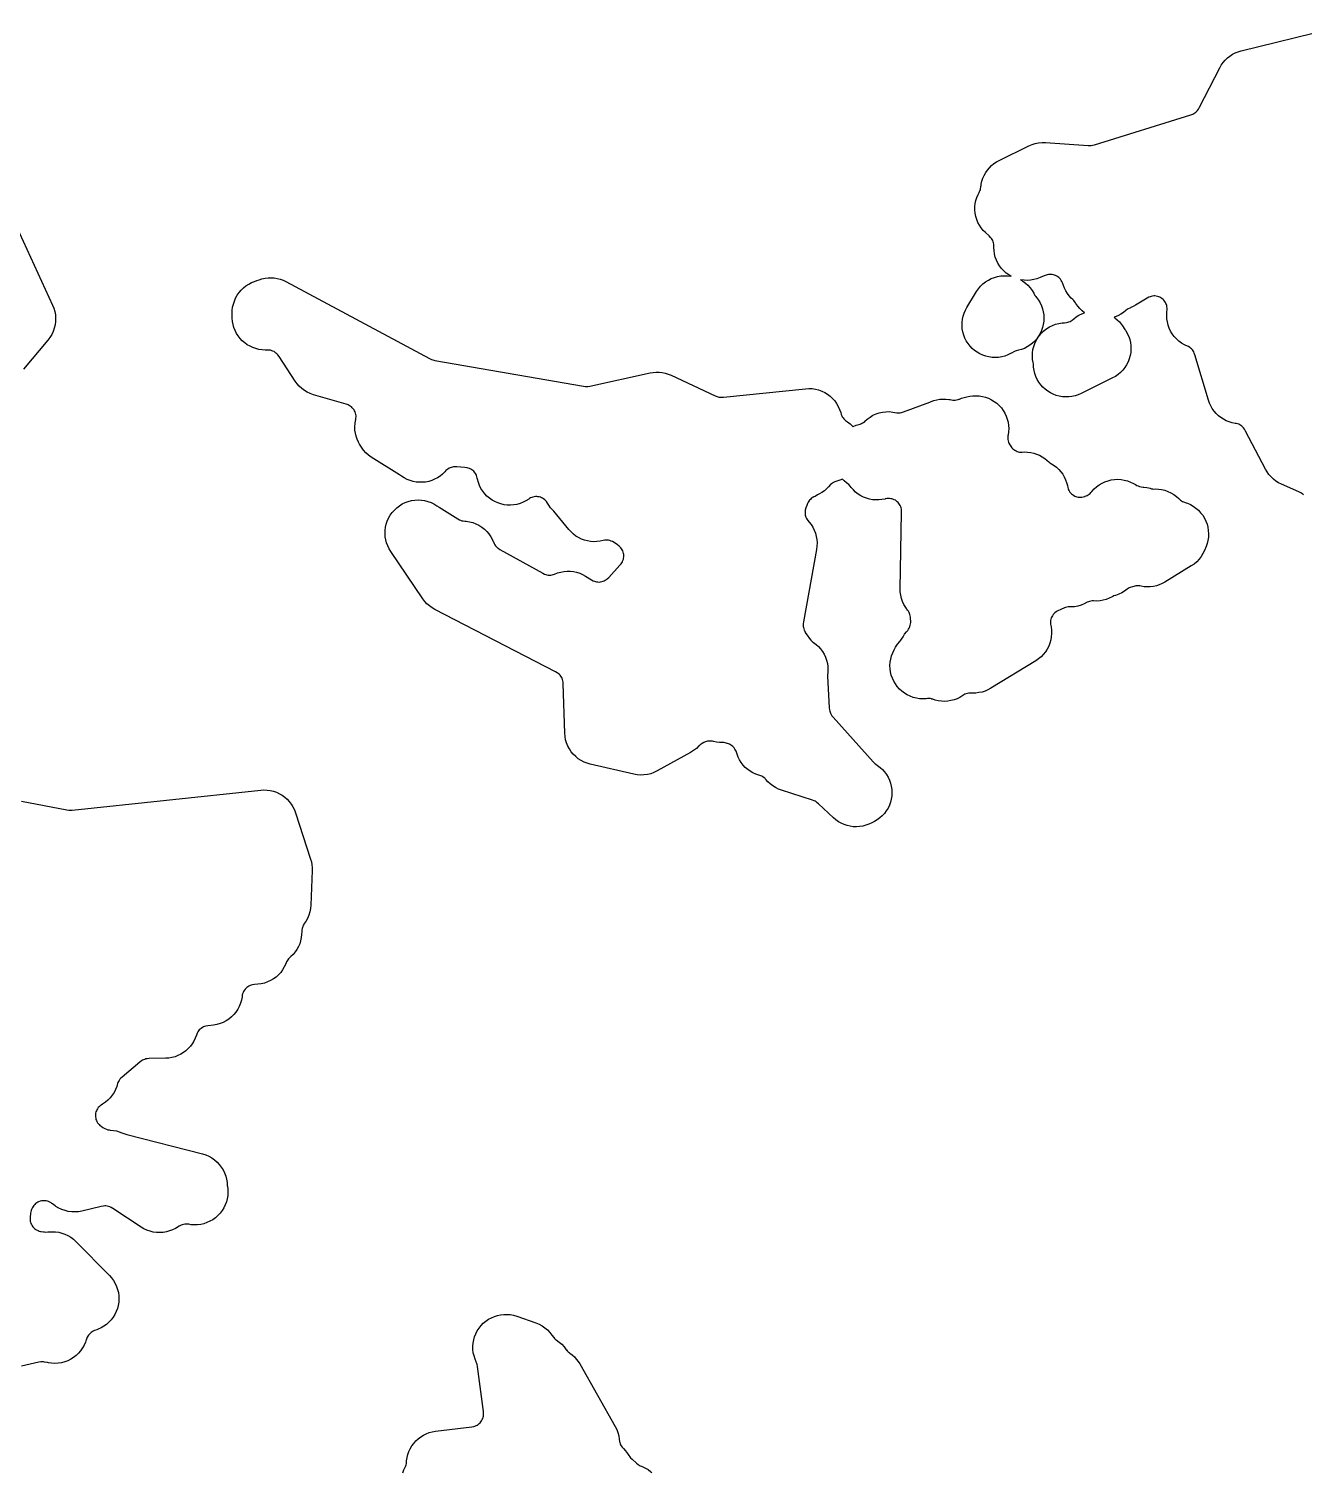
# Model space of a CAD drawing. Header units: metres. Extents: x 0 to 400, y 0 to 202.
# Drawn here: x 193.08 to 218.14, y 59.66 to 88.05 of the extents above; entities that cross this region are included whole.
import ezdxf

# ---------------------------------------------------------------- set-up
doc = ezdxf.new("R2010")
doc.units = ezdxf.units.M

msp = doc.modelspace()

# ---------------------------------------------------------------- linework, layer by layer
for points in [[(218.151, 78.8846), (218.135, 78.8996), (218.116, 78.9136), (218.094, 78.9276), (218.057, 78.9456), (217.716, 79.0946), (217.659, 79.1226), (217.606, 79.1556), (217.556, 79.1946), (217.51, 79.2376), (217.468, 79.2846), (217.432, 79.3356), (217.4, 79.3896), (217.01, 80.1406), (216.987, 80.1786), (216.971, 80.2016), (216.957, 80.2166), (216.937, 80.2346), (216.918, 80.2496), (216.897, 80.2626), (216.873, 80.2736), (216.85, 80.2816), (216.825, 80.2886), (216.803, 80.2916), (216.743, 80.3036), (216.684, 80.3206), (216.628, 80.3436), (216.573, 80.3716), (216.522, 80.4046), (216.474, 80.4426), (216.429, 80.4846), (216.389, 80.5316), (216.354, 80.5806), (216.323, 80.6336), (216.297, 80.6896), (216.277, 80.7476), (216.012, 81.6366), (215.999, 81.6736), (215.988, 81.6966), (215.975, 81.7176), (215.962, 81.7356), (215.943, 81.7576), (215.926, 81.7736), (215.91, 81.7856), (215.886, 81.8006), (215.864, 81.8116), (215.855, 81.8156), (215.835, 81.8256), (215.806, 81.8386), (215.75, 81.8716), (215.698, 81.9086), (215.65, 81.9516), (215.607, 81.9986), (215.568, 82.0506), (215.535, 82.1056), (215.507, 82.1636), (215.485, 82.2236), (215.47, 82.2866), (215.46, 82.3496), (215.457, 82.4136), (215.46, 82.4776), (215.465, 82.5296), (215.466, 82.5566), (215.463, 82.5826), (215.459, 82.6076), (215.452, 82.6296), (215.443, 82.6526), (215.433, 82.6726), (215.417, 82.6946), (215.403, 82.7136), (215.386, 82.7306), (215.364, 82.7486), (215.345, 82.7616), (215.325, 82.7726), (215.3, 82.7826), (215.278, 82.7896), (215.253, 82.7946), (215.227, 82.7976), (215.205, 82.7976), (215.18, 82.7956), (215.155, 82.7906), (215.132, 82.7836), (215.109, 82.7746), (215.072, 82.7546), (214.845, 82.6196), (214.844, 82.6196), (214.795, 82.5896), (214.751, 82.5686), (214.744, 82.5646), (214.733, 82.5606), (214.699, 82.5446), (214.678, 82.5316), (214.662, 82.5206), (214.655, 82.5146), (214.607, 82.4746), (214.554, 82.4396), (214.499, 82.4096), (214.441, 82.3856), (214.423, 82.3796), (214.437, 82.3706), (214.485, 82.3306), (214.529, 82.2866), (214.568, 82.2376), (214.585, 82.2116), (214.586, 82.2126), (214.635, 82.1406), (214.651, 82.1186), (214.683, 82.0626), (214.71, 82.0036), (214.73, 81.9436), (214.745, 81.8806), (214.753, 81.8166), (214.755, 81.7526), (214.75, 81.6886), (214.74, 81.6246), (214.722, 81.5626), (214.699, 81.5026), (214.67, 81.4456), (214.636, 81.3916), (214.596, 81.3406), (214.552, 81.2946), (214.503, 81.2526), (214.45, 81.2156), (214.394, 81.1846), (213.772, 80.8776), (213.714, 80.8526), (213.655, 80.8336), (213.594, 80.8196), (213.532, 80.8126), (213.469, 80.8106), (213.407, 80.8156), (213.345, 80.8256), (213.285, 80.8426), (213.226, 80.8646), (213.17, 80.8926), (213.117, 80.9256), (213.067, 80.9636), (213.021, 81.0056), (212.98, 81.0526), (212.943, 81.1036), (212.911, 81.1576), (212.885, 81.2146), (212.864, 81.2736), (212.849, 81.3346), (212.84, 81.3956), (212.839, 81.4186), (212.835, 81.4606), (212.829, 81.4866), (212.819, 81.5496), (212.815, 81.6136), (212.817, 81.6776), (212.826, 81.7416), (212.841, 81.8036), (212.862, 81.8646), (212.889, 81.9226), (212.921, 81.9776), (212.959, 82.0296), (213.002, 82.0766), (213.049, 82.1206), (213.101, 82.1586), (213.155, 82.1916), (213.213, 82.2196), (213.273, 82.2416), (213.336, 82.2566), (213.399, 82.2666), (213.446, 82.2686), (213.449, 82.2686), (213.486, 82.2736), (213.512, 82.2796), (213.535, 82.2866), (213.557, 82.2966), (213.579, 82.3086), (213.6, 82.3236), (213.628, 82.3476), (213.678, 82.3856), (213.731, 82.4186), (213.787, 82.4456), (213.842, 82.4676), (213.793, 82.5066), (213.748, 82.5506), (213.707, 82.5986), (213.671, 82.6496), (213.662, 82.6656), (213.645, 82.6906), (213.632, 82.7066), (213.613, 82.7256), (213.58, 82.7556), (213.54, 82.7996), (213.504, 82.8476), (213.473, 82.8976), (213.447, 82.9506), (213.425, 83.0066), (213.407, 83.0596), (213.396, 83.0836), (213.384, 83.1056), (213.369, 83.1266), (213.353, 83.1446), (213.338, 83.1596), (213.319, 83.1746), (213.297, 83.1886), (213.273, 83.2006), (213.251, 83.2096), (213.231, 83.2156), (213.208, 83.2186), (213.18, 83.2216), (213.156, 83.2206), (213.132, 83.2186), (213.106, 83.2126), (213.069, 83.2016), (213.013, 83.1806), (212.966, 83.1596), (212.906, 83.1376), (212.844, 83.1206), (212.78, 83.1096), (212.716, 83.1056), (212.652, 83.1076), (212.588, 83.1166), (212.58, 83.1186), (212.629, 83.0896), (212.681, 83.0516), (212.729, 83.0076), (212.773, 82.9596), (212.812, 82.9076), (212.845, 82.8516), (212.867, 82.8086), (212.881, 82.7876), (212.899, 82.7656), (212.936, 82.7156), (212.967, 82.6616), (212.994, 82.6056), (213.014, 82.5466), (213.03, 82.4856), (213.039, 82.4246), (213.042, 82.3626), (213.039, 82.2996), (213.031, 82.2386), (213.016, 82.1776), (212.996, 82.1186), (212.97, 82.0616), (212.938, 82.0086), (212.902, 81.9576), (212.861, 81.9106), (212.816, 81.8676), (212.767, 81.8296), (212.714, 81.7966), (212.658, 81.7676), (212.6, 81.7456), (212.54, 81.7286), (212.5, 81.7186), (212.474, 81.7106), (212.45, 81.6996), (212.406, 81.6756), (212.399, 81.6716), (212.388, 81.6646), (212.331, 81.6376), (212.272, 81.6156), (212.212, 81.5996), (212.15, 81.5906), (212.087, 81.5866), (212.024, 81.5886), (211.962, 81.5976), (211.901, 81.6116), (211.842, 81.6316), (211.785, 81.6576), (211.73, 81.6896), (211.679, 81.7256), (211.632, 81.7666), (211.589, 81.8126), (211.55, 81.8616), (211.516, 81.9146), (211.488, 81.9706), (211.465, 82.0296), (211.448, 82.0896), (211.437, 82.1516), (211.432, 82.2136), (211.433, 82.2766), (211.44, 82.3386), (211.453, 82.4006), (211.472, 82.4596), (211.497, 82.5176), (211.527, 82.5726), (211.719, 82.8866), (211.756, 82.9406), (211.798, 82.9896), (211.844, 83.0356), (211.844, 83.0356), (211.895, 83.0756), (211.95, 83.1106), (212.008, 83.1406), (212.068, 83.1636), (212.131, 83.1806), (212.195, 83.1916), (212.26, 83.1966), (212.325, 83.1946), (212.389, 83.1856), (212.399, 83.1836), (212.351, 83.2116), (212.299, 83.2486), (212.251, 83.2916), (212.208, 83.3386), (212.169, 83.3906), (212.136, 83.4456), (212.108, 83.5036), (212.086, 83.5636), (212.071, 83.6256), (212.061, 83.6896), (212.058, 83.7536), (212.058, 83.7916), (212.056, 83.8166), (212.051, 83.8406), (212.044, 83.8656), (212.035, 83.8866), (212.024, 83.9076), (212.011, 83.9276), (211.995, 83.9466), (211.964, 83.9786), (211.894, 84.0436), (211.85, 84.0886), (211.81, 84.1376), (211.775, 84.1906), (211.746, 84.2456), (211.722, 84.3046), (211.704, 84.3646), (211.692, 84.4266), (211.687, 84.4896), (211.687, 84.5526), (211.693, 84.6156), (211.706, 84.6776), (211.724, 84.7376), (211.749, 84.7966), (211.77, 84.8366), (211.778, 84.8516), (211.784, 84.8656), (211.792, 84.8876), (211.798, 84.9116), (211.802, 84.9376), (211.804, 84.9556), (211.806, 84.9666), (211.81, 84.9976), (211.824, 85.0576), (211.843, 85.1146), (211.867, 85.1706), (211.897, 85.2246), (211.931, 85.2746), (211.97, 85.3216), (212.013, 85.3646), (212.06, 85.4026), (212.111, 85.4366), (212.164, 85.4666), (212.747, 85.7506), (212.809, 85.7766), (212.873, 85.7956), (212.939, 85.8086), (213.006, 85.8146), (213.073, 85.8146), (213.916, 85.7596), (213.953, 85.7596), (213.972, 85.7606), (213.998, 85.7646), (214.037, 85.7746), (215.93, 86.3626), (215.969, 86.3766), (215.993, 86.3886), (216.012, 86.3996), (216.032, 86.4156), (216.051, 86.4336), (216.066, 86.4506), (216.083, 86.4746), (216.104, 86.5106), (216.5, 87.2866), (216.53, 87.3406), (216.566, 87.3906), (216.606, 87.4376), (216.651, 87.4806), (216.699, 87.5196), (216.751, 87.5526), (216.806, 87.5816), (216.863, 87.6046), (216.923, 87.6216), (218.685, 88.0536)], [(192.752, 84.3466), (193.546, 82.6166), (193.571, 82.5556), (193.589, 82.4916), (193.6, 82.4256), (193.605, 82.3596), (193.603, 82.2936), (193.594, 82.2276), (193.578, 82.1626), (193.556, 82.0996), (193.528, 82.0396), (193.493, 81.9826), (193.453, 81.9296), (192.973, 81.3576)], [(192.931, 72.8546), (193.823, 72.6856), (193.864, 72.6806), (193.892, 72.6796), (193.93, 72.6816), (197.639, 73.0736), (197.702, 73.0776), (197.765, 73.0746), (197.827, 73.0666), (197.888, 73.0516), (197.948, 73.0316), (198.005, 73.0046), (198.06, 72.9736), (198.111, 72.9366), (198.158, 72.8946), (198.201, 72.8486), (198.24, 72.7986), (198.273, 72.7456), (198.301, 72.6886), (198.323, 72.6296), (198.62, 71.7166), (198.635, 71.6626), (198.646, 71.6066), (198.651, 71.5496), (198.652, 71.4926), (198.627, 70.8136), (198.62, 70.7456), (198.607, 70.6786), (198.587, 70.6136), (198.56, 70.5506), (198.527, 70.4916), (198.495, 70.4476), (198.479, 70.4206), (198.467, 70.3976), (198.458, 70.3746), (198.452, 70.3536), (198.448, 70.3266), (198.446, 70.3026), (198.446, 70.2966), (198.444, 70.2346), (198.437, 70.1726), (198.424, 70.1126), (198.405, 70.0536), (198.38, 69.9966), (198.35, 69.9416), (198.315, 69.8906), (198.276, 69.8426), (198.231, 69.7986), (198.214, 69.7836), (198.187, 69.7556), (198.172, 69.7376), (198.159, 69.7186), (198.147, 69.6946), (198.131, 69.6556), (198.103, 69.5966), (198.07, 69.5416), (198.032, 69.4896), (197.988, 69.4416), (197.94, 69.3976), (197.888, 69.3596), (197.832, 69.3266), (197.774, 69.2996), (197.712, 69.2786), (197.65, 69.2636), (197.585, 69.2546), (197.519, 69.2496), (197.478, 69.2436), (197.452, 69.2376), (197.43, 69.2296), (197.405, 69.2186), (197.385, 69.2066), (197.365, 69.1926), (197.346, 69.1746), (197.33, 69.1576), (197.314, 69.1356), (197.302, 69.1156), (197.291, 69.0926), (197.282, 69.0656), (197.276, 69.0446), (197.271, 69.0066), (197.259, 68.9426), (197.241, 68.8806), (197.216, 68.8196), (197.186, 68.7626), (197.15, 68.7076), (197.108, 68.6576), (197.062, 68.6116), (197.011, 68.5706), (196.957, 68.5346), (196.899, 68.5046), (196.839, 68.4806), (196.776, 68.4626), (196.712, 68.4506), (196.597, 68.4366), (196.557, 68.4286), (196.531, 68.4216), (196.512, 68.4146), (196.491, 68.4026), (196.468, 68.3876), (196.449, 68.3736), (196.431, 68.3556), (196.415, 68.3376), (196.401, 68.3166), (196.389, 68.2946), (196.38, 68.2746), (196.373, 68.2516), (196.352, 68.1936), (196.325, 68.1386), (196.293, 68.0856), (196.256, 68.0356), (196.214, 67.9896), (196.169, 67.9476), (196.119, 67.9106), (196.066, 67.8786), (196.011, 67.8516), (195.953, 67.8296), (195.893, 67.8136), (195.832, 67.8036), (195.77, 67.7986), (195.443, 67.7916), (195.405, 67.7886), (195.381, 67.7846), (195.357, 67.7776), (195.335, 67.7696), (195.312, 67.7586), (195.294, 67.7476), (195.262, 67.7226), (194.911, 67.4286), (194.882, 67.4026), (194.867, 67.3856), (194.852, 67.3646), (194.839, 67.3426), (194.828, 67.3196), (194.824, 67.3086), (194.822, 67.3006), (194.806, 67.2466), (194.783, 67.1856), (194.754, 67.1276), (194.719, 67.0736), (194.678, 67.0226), (194.633, 66.9756), (194.584, 66.9336), (194.53, 66.8976), (194.5, 66.8786), (194.478, 66.8626), (194.46, 66.8456), (194.444, 66.8286), (194.428, 66.8066), (194.417, 66.7866), (194.407, 66.7676), (194.399, 66.7426), (194.392, 66.7166), (194.389, 66.6926), (194.388, 66.6716), (194.389, 66.6456), (194.393, 66.6186), (194.399, 66.5956), (194.407, 66.5726), (194.417, 66.5516), (194.431, 66.5296), (194.446, 66.5086), (194.461, 66.4926), (194.477, 66.4776), (194.499, 66.4606), (194.536, 66.4386), (194.571, 66.4196), (194.608, 66.4026), (194.635, 66.3926), (194.655, 66.3876), (194.675, 66.3846), (194.685, 66.3836), (194.743, 66.3786), (194.8, 66.3686), (194.856, 66.3526), (194.91, 66.3326), (194.963, 66.3096), (195.003, 66.2976), (196.494, 65.9156), (196.557, 65.8956), (196.617, 65.8696), (196.675, 65.8386), (196.729, 65.8006), (196.779, 65.7576), (196.824, 65.7106), (196.864, 65.6586), (196.899, 65.6026), (196.928, 65.5436), (196.951, 65.4816), (196.968, 65.4186), (196.978, 65.3536), (196.98, 65.3156), (196.982, 65.2886), (196.983, 65.2816), (196.99, 65.2256), (196.993, 65.1616), (196.989, 65.0976), (196.979, 65.0346), (196.963, 64.9726), (196.941, 64.9126), (196.912, 64.8546), (196.879, 64.8006), (196.84, 64.7496), (196.796, 64.7026), (196.748, 64.6606), (196.696, 64.6226), (196.641, 64.5906), (196.582, 64.5646), (196.521, 64.5436), (196.459, 64.5296), (196.395, 64.5216), (196.331, 64.5196), (196.268, 64.5246), (196.224, 64.5316), (196.191, 64.5356), (196.168, 64.5356), (196.145, 64.5346), (196.123, 64.5306), (196.097, 64.5226), (196.074, 64.5136), (196.036, 64.4936), (195.963, 64.4526), (195.905, 64.4236), (195.845, 64.4006), (195.783, 64.3836), (195.719, 64.3726), (195.654, 64.3686), (195.59, 64.3706), (195.526, 64.3796), (195.463, 64.3946), (195.402, 64.4156), (195.343, 64.4426), (195.287, 64.4756), (194.73, 64.8436), (194.695, 64.8646), (194.67, 64.8756), (194.647, 64.8836), (194.622, 64.8886), (194.594, 64.8926), (194.573, 64.8926), (194.546, 64.8906), (194.503, 64.8826), (194.121, 64.7926), (194.055, 64.7796), (193.988, 64.7746), (193.922, 64.7766), (193.855, 64.7846), (193.79, 64.8006), (193.727, 64.8226), (193.667, 64.8506), (193.61, 64.8846), (193.598, 64.8936), (193.595, 64.8956), (193.541, 64.9336), (193.533, 64.9386), (193.515, 64.9516), (193.491, 64.9656), (193.466, 64.9776), (193.442, 64.9866), (193.419, 64.9926), (193.397, 64.9956), (193.371, 64.9966), (193.345, 64.9956), (193.324, 64.9926), (193.301, 64.9866), (193.271, 64.9766), (193.252, 64.9676), (193.235, 64.9566), (193.211, 64.9386), (193.193, 64.9226), (193.177, 64.9046), (193.161, 64.8836), (193.149, 64.8646), (193.147, 64.8606), (193.13, 64.8256), (193.122, 64.8026), (193.117, 64.7806), (193.113, 64.7526), (193.112, 64.7446), (193.105, 64.6746), (193.103, 64.6476), (193.104, 64.6236), (193.107, 64.5956), (193.112, 64.5726), (193.12, 64.5486), (193.131, 64.5266), (193.144, 64.5036), (193.158, 64.4836), (193.173, 64.4666), (193.196, 64.4456), (193.214, 64.4316), (193.232, 64.4206), (193.259, 64.4076), (193.282, 64.3996), (193.305, 64.3936), (193.319, 64.3916), (193.365, 64.3846), (193.379, 64.3826), (193.388, 64.3806), (193.41, 64.3796), (193.45, 64.3806), (193.461, 64.3816), (193.47, 64.3826), (193.535, 64.3866), (193.6, 64.3836), (193.665, 64.3746), (193.728, 64.3596), (193.789, 64.3376), (193.848, 64.3096), (193.904, 64.2766), (193.956, 64.2376), (194.004, 64.1936), (194.664, 63.5236), (194.706, 63.4756), (194.744, 63.4236), (194.776, 63.3686), (194.803, 63.3106), (194.824, 63.2506), (194.839, 63.1886), (194.848, 63.1256), (194.85, 63.0616), (194.846, 62.9976), (194.836, 62.9346), (194.82, 62.8726), (194.798, 62.8136), (194.769, 62.7556), (194.736, 62.7016), (194.697, 62.6506), (194.654, 62.6036), (194.606, 62.5616), (194.554, 62.5246), (194.499, 62.4926), (194.44, 62.4656), (194.418, 62.4586), (194.418, 62.4576), (194.367, 62.4396), (194.346, 62.4296), (194.323, 62.4156), (194.305, 62.4026), (194.281, 62.3796), (194.279, 62.3776), (194.277, 62.3756), (194.254, 62.3516), (194.241, 62.3336), (194.227, 62.3106), (194.217, 62.2896), (194.204, 62.2526), (194.199, 62.2386), (194.192, 62.2156), (194.166, 62.1566), (194.135, 62.0996), (194.097, 62.0456), (194.055, 61.9966), (194.008, 61.9516), (193.957, 61.9116), (193.902, 61.8776), (193.844, 61.8486), (193.783, 61.8256), (193.72, 61.8086), (193.656, 61.7986), (193.591, 61.7946), (193.526, 61.7976), (193.462, 61.8066), (193.442, 61.8116), (193.434, 61.8136), (193.389, 61.8226), (193.365, 61.8246), (193.337, 61.8256), (193.313, 61.8236), (193.275, 61.8166), (192.936, 61.7376)], [(200.431, 59.6406), (200.455, 59.7036), (200.479, 59.7506), (200.49, 59.7766), (200.498, 59.8006), (200.504, 59.8256), (200.508, 59.8606), (200.509, 59.8786), (200.518, 59.9406), (200.533, 60.0016), (200.554, 60.0606), (200.58, 60.1166), (200.611, 60.1706), (200.648, 60.2216), (200.689, 60.2686), (200.735, 60.3106), (200.785, 60.3486), (200.838, 60.3826), (200.894, 60.4096), (200.952, 60.4326), (201.012, 60.4486), (201.074, 60.4596), (201.788, 60.5486), (201.827, 60.5556), (201.851, 60.5616), (201.875, 60.5716), (201.896, 60.5816), (201.917, 60.5956), (201.937, 60.6116), (201.955, 60.6286), (201.97, 60.6456), (201.984, 60.6666), (201.997, 60.6896), (202.007, 60.7106), (202.015, 60.7376), (202.02, 60.7586), (202.023, 60.7836), (202.023, 60.8066), (202.02, 60.8456), (201.904, 61.7316), (201.897, 61.7716), (201.89, 61.7946), (201.879, 61.8226), (201.877, 61.8266), (201.854, 61.8816), (201.834, 61.9426), (201.82, 62.0046), (201.813, 62.0686), (201.811, 62.1326), (201.816, 62.1956), (201.828, 62.2586), (201.845, 62.3206), (201.869, 62.3796), (201.898, 62.4366), (201.933, 62.4906), (201.972, 62.5406), (202.017, 62.5866), (202.066, 62.6276), (202.119, 62.6636), (202.175, 62.6946), (202.234, 62.7206), (202.295, 62.7396), (202.357, 62.7526), (202.421, 62.7596), (202.485, 62.7596), (202.548, 62.7546), (202.611, 62.7426), (202.673, 62.7246), (203.051, 62.5926), (203.113, 62.5666), (203.172, 62.5356), (203.228, 62.4976), (203.279, 62.4546), (203.326, 62.4056), (203.367, 62.3536), (203.401, 62.3056), (203.418, 62.2856), (203.437, 62.2676), (203.451, 62.2556), (203.452, 62.2556), (203.509, 62.2156), (203.56, 62.1706), (203.607, 62.1196), (203.648, 62.0646), (203.652, 62.0596), (203.666, 62.0416), (203.683, 62.0256), (203.704, 62.0076), (203.716, 61.9996), (203.763, 61.9636), (203.807, 61.9246), (203.846, 61.8806), (203.882, 61.8346), (203.914, 61.7846), (204.611, 60.5566), (204.64, 60.4966), (204.664, 60.4346), (204.681, 60.3706), (204.691, 60.3046), (204.696, 60.2616), (204.701, 60.2386), (204.708, 60.2156), (204.717, 60.1946), (204.729, 60.1726), (204.745, 60.1496), (204.759, 60.1316), (204.773, 60.1186), (204.816, 60.0716), (204.855, 60.0196), (204.879, 59.9816), (204.896, 59.9556), (204.911, 59.9386), (204.942, 59.9086), (205.031, 59.8306), (205.062, 59.8056), (205.081, 59.7936), (205.104, 59.7816), (205.131, 59.7716), (205.195, 59.7416), (205.256, 59.7046), (205.313, 59.6606), (205.329, 59.6466)]]:
    msp.add_lwpolyline(points)
msp.add_lwpolyline([(197.723, 83.1486), (197.783, 83.1556), (197.844, 83.1576), (197.905, 83.1536), (197.965, 83.1436), (198.023, 83.1276), (198.08, 83.1066), (198.135, 83.0806), (200.959, 81.5666), (200.997, 81.5486), (201.022, 81.5396), (201.066, 81.5296), (203.984, 81.0206), (204.026, 81.0156), (204.055, 81.0146), (204.075, 81.0156), (204.115, 81.0226), (205.296, 81.2836), (205.356, 81.2936), (205.416, 81.2986), (205.477, 81.2976), (205.537, 81.2906), (205.596, 81.2786), (205.654, 81.2606), (205.709, 81.2376), (206.577, 80.8346), (206.619, 80.8176), (206.646, 80.8096), (206.674, 80.8056), (206.701, 80.8036), (206.743, 80.8056), (208.355, 80.9736), (208.419, 80.9776), (208.484, 80.9746), (208.548, 80.9656), (208.611, 80.9496), (208.672, 80.9276), (208.731, 80.8996), (208.786, 80.8656), (208.838, 80.8266), (208.885, 80.7826), (208.928, 80.7346), (208.966, 80.6816), (208.998, 80.6256), (209.025, 80.5666), (209.046, 80.5046), (209.057, 80.4656), (209.065, 80.4426), (209.075, 80.4226), (209.091, 80.3976), (209.107, 80.3776), (209.125, 80.3586), (209.141, 80.3446), (209.179, 80.3196), (209.231, 80.2796), (209.278, 80.2356), (209.285, 80.2276), (209.291, 80.2306), (209.351, 80.2536), (209.376, 80.2606), (209.43, 80.2766), (209.452, 80.2856), (209.476, 80.2986), (209.495, 80.3116), (209.518, 80.3306), (209.519, 80.3316), (209.568, 80.3766), (209.622, 80.4156), (209.68, 80.4496), (209.741, 80.4766), (209.804, 80.4976), (209.869, 80.5126), (209.935, 80.5206), (210.002, 80.5216), (210.069, 80.5146), (210.11, 80.5066), (210.15, 80.5016), (210.177, 80.4996), (210.197, 80.4996), (210.216, 80.5016), (210.242, 80.5076), (210.281, 80.5196), (210.799, 80.7086), (210.824, 80.7186), (210.88, 80.7396), (210.937, 80.7556), (210.996, 80.7656), (211.056, 80.7706), (211.116, 80.7696), (211.175, 80.7626), (211.19, 80.7596), (211.196, 80.7586), (211.25, 80.7506), (211.279, 80.7486), (211.299, 80.7486), (211.324, 80.7526), (211.354, 80.7596), (211.373, 80.7656), (211.379, 80.7686), (211.422, 80.7856), (211.473, 80.8016), (211.524, 80.8136), (211.583, 80.8246), (211.646, 80.8336), (211.709, 80.8356), (211.772, 80.8316), (211.834, 80.8216), (211.895, 80.8066), (211.955, 80.7846), (212.011, 80.7566), (212.065, 80.7246), (212.116, 80.6866), (212.162, 80.6436), (212.205, 80.5966), (212.242, 80.5456), (212.274, 80.4916), (212.301, 80.4346), (212.322, 80.3756), (212.338, 80.3136), (212.347, 80.2516), (212.35, 80.1886), (212.347, 80.1256), (212.338, 80.0626), (212.334, 80.0436), (212.332, 80.0206), (212.332, 79.9946), (212.334, 79.9736), (212.339, 79.9496), (212.347, 79.9226), (212.354, 79.9036), (212.372, 79.8696), (212.376, 79.8626), (212.398, 79.8276), (212.412, 79.8106), (212.43, 79.7926), (212.449, 79.7766), (212.469, 79.7626), (212.494, 79.7496), (212.515, 79.7406), (212.538, 79.7336), (212.565, 79.7276), (212.589, 79.7256), (212.615, 79.7256), (212.661, 79.7286), (212.722, 79.7266), (212.782, 79.7196), (212.841, 79.7056), (212.899, 79.6876), (212.955, 79.6636), (213.009, 79.6346), (213.059, 79.6006), (213.106, 79.5616), (213.14, 79.5316), (213.159, 79.5176), (213.194, 79.4966), (213.245, 79.4636), (213.293, 79.4266), (213.337, 79.3846), (213.377, 79.3386), (213.413, 79.2896), (213.443, 79.2366), (213.469, 79.1816), (213.489, 79.1246), (213.504, 79.0656), (213.512, 79.0286), (213.52, 79.0016), (213.528, 78.9806), (213.539, 78.9616), (213.553, 78.9406), (213.568, 78.9216), (213.588, 78.9026), (213.604, 78.8886), (213.624, 78.8756), (213.65, 78.8616), (213.67, 78.8526), (213.69, 78.8466), (213.717, 78.8416), (213.741, 78.8386), (213.765, 78.8386), (213.789, 78.8406), (213.812, 78.8446), (213.85, 78.8556), (213.851, 78.8556), (213.853, 78.8566), (213.89, 78.8716), (213.91, 78.8826), (213.932, 78.8976), (213.952, 78.9136), (213.968, 78.9286), (213.987, 78.9526), (214.03, 79.0006), (214.078, 79.0436), (214.13, 79.0816), (214.185, 79.1146), (214.243, 79.1426), (214.304, 79.1636), (214.367, 79.1786), (214.43, 79.1876), (214.495, 79.1906), (214.559, 79.1866), (214.623, 79.1766), (214.685, 79.1606), (214.745, 79.1376), (214.803, 79.1096), (214.842, 79.0856), (214.869, 79.0706), (214.894, 79.0596), (214.923, 79.0496), (214.952, 79.0436), (214.995, 79.0386), (215.005, 79.0386), (215.009, 79.0376), (215.068, 79.0286), (215.13, 79.0136), (215.156, 79.0056), (215.175, 79.0016), (215.198, 78.9996), (215.228, 79.0006), (215.293, 78.9986), (215.358, 78.9896), (215.421, 78.9746), (215.482, 78.9536), (215.541, 78.9256), (215.597, 78.8926), (215.649, 78.8546), (215.697, 78.8106), (215.701, 78.8076), (215.73, 78.7806), (215.748, 78.7666), (215.77, 78.7536), (215.788, 78.7446), (215.837, 78.7276), (215.864, 78.7186), (215.923, 78.6926), (215.979, 78.6606), (216.032, 78.6236), (216.081, 78.5806), (216.125, 78.5336), (216.165, 78.4826), (216.199, 78.4276), (216.227, 78.3696), (216.25, 78.3096), (216.266, 78.2466), (216.276, 78.1826), (216.28, 78.1186), (216.277, 78.0536), (216.268, 77.9896), (216.253, 77.9266), (216.231, 77.8656), (216.2, 77.7906), (216.171, 77.7296), (216.135, 77.6716), (216.094, 77.6176), (216.047, 77.5686), (215.995, 77.5236), (215.939, 77.4856), (215.42, 77.1686), (215.367, 77.1396), (215.311, 77.1156), (215.254, 77.0966), (215.195, 77.0836), (215.135, 77.0756), (215.075, 77.0736), (215.015, 77.0776), (214.955, 77.0866), (214.927, 77.0916), (214.901, 77.0946), (214.878, 77.0946), (214.853, 77.0916), (214.811, 77.0836), (214.783, 77.0766), (214.742, 77.0636), (214.722, 77.0556), (214.702, 77.0446), (214.684, 77.0326), (214.682, 77.0306), (214.629, 76.9906), (214.573, 76.9566), (214.514, 76.9286), (214.452, 76.9056), (214.415, 76.8946), (214.399, 76.8876), (214.386, 76.8806), (214.329, 76.8516), (214.27, 76.8286), (214.209, 76.8116), (214.146, 76.8006), (214.082, 76.7956), (214.019, 76.7976), (214.012, 76.7976), (213.989, 76.7966), (213.966, 76.7936), (213.94, 76.7876), (213.917, 76.7796), (213.896, 76.7706), (213.837, 76.7396), (213.776, 76.7146), (213.712, 76.6966), (213.646, 76.6846), (213.58, 76.6796), (213.517, 76.6786), (213.491, 76.6756), (213.47, 76.6706), (213.447, 76.6636), (213.42, 76.6516), (213.402, 76.6416), (213.359, 76.6196), (213.331, 76.6076), (213.302, 76.5936), (213.282, 76.5816), (213.26, 76.5636), (213.242, 76.5476), (213.227, 76.5306), (213.211, 76.5076), (213.197, 76.4846), (213.188, 76.4636), (213.18, 76.4396), (213.174, 76.4136), (213.171, 76.3896), (213.171, 76.3686), (213.173, 76.3426), (213.183, 76.2866), (213.191, 76.2226), (213.193, 76.1576), (213.188, 76.0926), (213.177, 76.0296), (213.159, 75.9666), (213.136, 75.9066), (213.106, 75.8486), (213.071, 75.7946), (213.031, 75.7436), (212.986, 75.6976), (212.936, 75.6556), (212.883, 75.6196), (211.997, 75.0786), (211.942, 75.0486), (211.885, 75.0246), (211.826, 75.0056), (211.765, 74.9926), (211.703, 74.9846), (211.641, 74.9836), (211.616, 74.9856), (211.587, 74.9856), (211.564, 74.9836), (211.539, 74.9786), (211.514, 74.9706), (211.49, 74.9606), (211.469, 74.9486), (211.446, 74.9336), (211.392, 74.9006), (211.335, 74.8736), (211.276, 74.8516), (211.215, 74.8356), (211.152, 74.8256), (211.089, 74.8216), (211.026, 74.8236), (210.963, 74.8326), (210.901, 74.8476), (210.855, 74.8626), (210.841, 74.8676), (210.829, 74.8706), (210.808, 74.8746), (210.783, 74.8766), (210.756, 74.8766), (210.726, 74.8736), (210.662, 74.8706), (210.598, 74.8736), (210.535, 74.8836), (210.473, 74.8996), (210.413, 74.9206), (210.355, 74.9486), (210.3, 74.9816), (210.249, 75.0206), (210.201, 75.0636), (210.159, 75.1116), (210.121, 75.1636), (210.089, 75.2186), (210.062, 75.2766), (210.041, 75.3376), (210.026, 75.3996), (210.017, 75.4636), (210.015, 75.5276), (210.019, 75.5916), (210.029, 75.6546), (210.046, 75.7166), (210.069, 75.7766), (210.097, 75.8346), (210.126, 75.8866), (210.163, 75.9446), (210.206, 75.9986), (210.23, 76.0266), (210.244, 76.0466), (210.272, 76.0936), (210.303, 76.1416), (210.338, 76.1866), (210.365, 76.2186), (210.382, 76.2416), (210.395, 76.2636), (210.404, 76.2866), (210.415, 76.3206), (210.421, 76.3476), (210.424, 76.3746), (210.424, 76.3966), (210.42, 76.4466), (210.418, 76.4726), (210.417, 76.4796), (210.414, 76.5056), (210.408, 76.5306), (210.4, 76.5526), (210.39, 76.5726), (210.376, 76.5966), (210.362, 76.6166), (210.349, 76.6336), (210.341, 76.6456), (210.324, 76.6686), (210.29, 76.7246), (210.263, 76.7846), (210.242, 76.8456), (210.227, 76.9086), (210.218, 76.9736), (210.216, 77.0386), (210.244, 78.5406), (210.242, 78.5786), (210.239, 78.6046), (210.234, 78.6286), (210.226, 78.6516), (210.216, 78.6746), (210.204, 78.6956), (210.191, 78.7146), (210.176, 78.7316), (210.158, 78.7496), (210.138, 78.7656), (210.121, 78.7776), (210.098, 78.7896), (210.073, 78.7996), (210.054, 78.8056), (210.029, 78.8096), (210.003, 78.8126), (209.981, 78.8126), (209.955, 78.8106), (209.919, 78.8036), (209.917, 78.8026), (209.857, 78.7906), (209.795, 78.7846), (209.734, 78.7846), (209.673, 78.7896), (209.612, 78.8006), (209.553, 78.8176), (209.495, 78.8396), (209.44, 78.8676), (209.388, 78.9006), (209.34, 78.9386), (209.295, 78.9806), (209.254, 79.0266), (209.232, 79.0546), (209.205, 79.0856), (209.186, 79.1026), (209.161, 79.1216), (209.112, 79.1626), (209.081, 79.1936), (209.031, 79.1726), (208.968, 79.1546), (208.951, 79.1496), (208.93, 79.1426), (208.905, 79.1306), (208.883, 79.1166), (208.865, 79.1036), (208.846, 79.0856), (208.808, 79.0436), (208.768, 79.0026), (208.724, 78.9656), (208.677, 78.9326), (208.627, 78.9036), (208.591, 78.8846), (208.588, 78.8826), (208.543, 78.8556), (208.519, 78.8436), (208.487, 78.8256), (208.466, 78.8106), (208.449, 78.7956), (208.432, 78.7776), (208.416, 78.7576), (208.404, 78.7376), (208.392, 78.7136), (208.377, 78.6746), (208.361, 78.6266), (208.35, 78.5866), (208.346, 78.5626), (208.345, 78.5406), (208.346, 78.5156), (208.349, 78.4876), (208.354, 78.4636), (208.361, 78.4426), (208.371, 78.4206), (208.383, 78.4006), (208.397, 78.3796), (208.423, 78.3506), (208.462, 78.3006), (208.496, 78.2466), (208.525, 78.1886), (208.548, 78.1286), (208.565, 78.0666), (208.576, 78.0036), (208.58, 77.9396), (208.578, 77.8756), (208.57, 77.8126), (208.312, 76.3876), (208.307, 76.3466), (208.306, 76.3196), (208.307, 76.2956), (208.311, 76.2736), (208.318, 76.2496), (208.329, 76.2206), (208.332, 76.2156), (208.346, 76.1826), (208.348, 76.1776), (208.359, 76.1586), (208.383, 76.1226), (208.431, 76.0576), (208.456, 76.0266), (208.473, 76.0096), (208.49, 75.9956), (208.511, 75.9806), (208.562, 75.9426), (208.608, 75.8996), (208.65, 75.8526), (208.688, 75.8016), (208.72, 75.7476), (208.747, 75.6896), (208.768, 75.6306), (208.783, 75.5686), (208.792, 75.5066), (208.795, 75.4436), (208.792, 75.3806), (208.789, 75.3526), (208.789, 75.3156), (208.821, 74.6936), (208.825, 74.6536), (208.831, 74.6266), (208.837, 74.6066), (208.845, 74.5866), (208.859, 74.5606), (208.873, 74.5396), (208.897, 74.5086), (209.686, 73.6306), (209.715, 73.6016), (209.735, 73.5836), (209.77, 73.5606), (209.82, 73.5226), (209.866, 73.4796), (209.908, 73.4326), (209.945, 73.3816), (209.978, 73.3276), (210.004, 73.2696), (210.025, 73.2106), (210.04, 73.1496), (210.049, 73.0866), (210.052, 73.0236), (210.049, 72.9606), (210.039, 72.8986), (210.024, 72.8366), (210.003, 72.7776), (209.976, 72.7206), (209.943, 72.6666), (209.906, 72.6156), (209.864, 72.5686), (209.817, 72.5266), (209.766, 72.4886), (209.712, 72.4556), (209.655, 72.4286), (209.598, 72.4046), (209.54, 72.3826), (209.48, 72.3676), (209.418, 72.3576), (209.356, 72.3536), (209.293, 72.3556), (209.232, 72.3636), (209.171, 72.3776), (209.112, 72.3976), (209.055, 72.4236), (209.001, 72.4536), (208.95, 72.4896), (208.902, 72.5306), (208.611, 72.8056), (208.585, 72.8276), (208.563, 72.8426), (208.542, 72.8556), (208.525, 72.8636), (208.492, 72.8756), (207.882, 73.0726), (207.822, 73.0956), (207.766, 73.1236), (207.712, 73.1576), (207.661, 73.1956), (207.615, 73.2396), (207.573, 73.2866), (207.569, 73.2916), (207.557, 73.3036), (207.538, 73.3196), (207.515, 73.3346), (207.494, 73.3466), (207.473, 73.3546), (207.433, 73.3666), (207.375, 73.3876), (207.319, 73.4136), (207.266, 73.4456), (207.216, 73.4816), (207.17, 73.5226), (207.128, 73.5676), (207.09, 73.6166), (207.057, 73.6686), (207.03, 73.7236), (207.007, 73.7816), (206.988, 73.8396), (206.978, 73.8616), (206.966, 73.8836), (206.951, 73.9056), (206.937, 73.9216), (206.922, 73.9356), (206.901, 73.9516), (206.879, 73.9666), (206.858, 73.9776), (206.822, 73.9916), (206.815, 73.9936), (206.776, 74.0046), (206.75, 74.0096), (206.726, 74.0116), (206.719, 74.0116), (206.659, 74.0136), (206.6, 74.0196), (206.541, 74.0326), (206.524, 74.0366), (206.503, 74.0396), (206.477, 74.0406), (206.451, 74.0396), (206.427, 74.0356), (206.406, 74.0306), (206.368, 74.0166), (206.356, 74.0106), (206.32, 73.9946), (206.3, 73.9816), (206.28, 73.9666), (206.26, 73.9486), (206.258, 73.9456), (206.207, 73.8966), (206.152, 73.8526), (206.092, 73.8156), (205.433, 73.4516), (205.372, 73.4216), (205.309, 73.3986), (205.243, 73.3826), (205.176, 73.3726), (205.108, 73.3706), (205.041, 73.3756), (204.974, 73.3876), (204.121, 73.5846), (204.058, 73.6026), (203.997, 73.6266), (203.939, 73.6566), (203.885, 73.6926), (203.834, 73.7336), (203.787, 73.7796), (203.746, 73.8306), (203.71, 73.8846), (203.679, 73.9426), (203.655, 74.0036), (203.636, 74.0666), (203.625, 74.1306), (203.619, 74.1956), (203.59, 75.1646), (203.587, 75.2016), (203.582, 75.2266), (203.574, 75.2546), (203.566, 75.2766), (203.557, 75.2946), (203.544, 75.3156), (203.528, 75.3356), (203.512, 75.3526), (203.492, 75.3696), (203.471, 75.3846), (203.437, 75.4046), (201.066, 76.6286), (201.01, 76.6616), (200.957, 76.6996), (200.909, 76.7426), (200.865, 76.7896), (200.826, 76.8416), (200.196, 77.7726), (200.164, 77.8256), (200.137, 77.8816), (200.115, 77.9406), (200.099, 78.0006), (200.089, 78.0616), (200.085, 78.1246), (200.087, 78.1866), (200.095, 78.2486), (200.109, 78.3096), (200.128, 78.3686), (200.153, 78.4256), (200.154, 78.4276), (200.186, 78.4846), (200.224, 78.5376), (200.267, 78.5866), (200.314, 78.6316), (200.366, 78.6706), (200.421, 78.7056), (200.48, 78.7336), (200.541, 78.7566), (200.604, 78.7726), (200.669, 78.7826), (200.734, 78.7856), (200.799, 78.7826), (200.863, 78.7726), (200.927, 78.7566), (200.988, 78.7336), (201.046, 78.7056), (201.102, 78.6706), (201.147, 78.6406), (201.515, 78.4126), (201.549, 78.3936), (201.569, 78.3846), (201.596, 78.3756), (201.62, 78.3706), (201.655, 78.3666), (201.679, 78.3656), (201.744, 78.3556), (201.808, 78.3386), (201.87, 78.3156), (201.929, 78.2866), (201.985, 78.2516), (202.037, 78.2106), (202.084, 78.1656), (202.127, 78.1146), (202.165, 78.0606), (202.196, 78.0026), (202.206, 77.9786), (202.209, 77.9726), (202.231, 77.9246), (202.245, 77.9006), (202.257, 77.8846), (202.274, 77.8646), (202.295, 77.8446), (202.31, 77.8326), (202.344, 77.8126), (203.186, 77.3436), (203.222, 77.3256), (203.244, 77.3176), (203.268, 77.3116), (203.292, 77.3076), (203.319, 77.3056), (203.342, 77.3066), (203.368, 77.3096), (203.391, 77.3156), (203.415, 77.3236), (203.419, 77.3256), (203.478, 77.3486), (203.539, 77.3656), (203.601, 77.3766), (203.664, 77.3826), (203.727, 77.3816), (203.79, 77.3746), (203.851, 77.3616), (203.912, 77.3416), (203.97, 77.3176), (204.025, 77.2866), (204.146, 77.2126), (204.179, 77.1936), (204.201, 77.1846), (204.225, 77.1776), (204.246, 77.1726), (204.271, 77.1706), (204.301, 77.1696), (204.322, 77.1716), (204.347, 77.1766), (204.372, 77.1836), (204.392, 77.1916), (204.414, 77.2036), (204.437, 77.2176), (204.455, 77.2326), (204.483, 77.2596), (204.705, 77.4996), (204.731, 77.5306), (204.743, 77.5486), (204.754, 77.5676), (204.764, 77.5906), (204.773, 77.6166), (204.777, 77.6376), (204.78, 77.6636), (204.781, 77.6896), (204.78, 77.7126), (204.776, 77.7326), (204.77, 77.7566), (204.76, 77.7816), (204.75, 77.8036), (204.737, 77.8246), (204.724, 77.8416), (204.708, 77.8586), (204.689, 77.8756), (204.656, 77.9006), (204.589, 77.9456), (204.555, 77.9656), (204.533, 77.9756), (204.507, 77.9846), (204.482, 77.9906), (204.456, 77.9936), (204.432, 77.9946), (204.405, 77.9926), (204.377, 77.9876), (204.374, 77.9876), (204.314, 77.9736), (204.252, 77.9656), (204.19, 77.9636), (204.127, 77.9676), (204.066, 77.9776), (204.006, 77.9936), (203.947, 78.0156), (203.891, 78.0426), (203.838, 78.0746), (203.788, 78.1126), (203.742, 78.1546), (203.7, 78.2006), (203.405, 78.5606), (203.38, 78.5876), (203.341, 78.6326), (203.307, 78.6826), (203.282, 78.7216), (203.259, 78.7536), (203.242, 78.7726), (203.225, 78.7896), (203.203, 78.8066), (203.183, 78.8196), (203.164, 78.8286), (203.14, 78.8376), (203.117, 78.8446), (203.089, 78.8486), (203.067, 78.8506), (203.044, 78.8496), (203.015, 78.8466), (202.992, 78.8416), (202.97, 78.8336), (202.947, 78.8236), (202.926, 78.8116), (202.91, 78.8006), (202.856, 78.7666), (202.799, 78.7376), (202.74, 78.7146), (202.678, 78.6976), (202.615, 78.6866), (202.552, 78.6816), (202.488, 78.6836), (202.425, 78.6916), (202.362, 78.7056), (202.302, 78.7256), (202.244, 78.7516), (202.188, 78.7826), (202.136, 78.8196), (202.088, 78.8616), (202.044, 78.9076), (202.005, 78.9586), (201.971, 79.0126), (201.942, 79.0696), (201.92, 79.1296), (201.903, 79.1906), (201.899, 79.2136), (201.892, 79.2416), (201.883, 79.2656), (201.874, 79.2856), (201.861, 79.3066), (201.843, 79.3296), (201.827, 79.3476), (201.811, 79.3616), (201.79, 79.3766), (201.769, 79.3896), (201.745, 79.4006), (201.722, 79.4086), (201.698, 79.4146), (201.655, 79.4206), (201.498, 79.4346), (201.458, 79.4356), (201.431, 79.4346), (201.409, 79.4306), (201.384, 79.4246), (201.363, 79.4166), (201.343, 79.4076), (201.317, 79.3916), (201.301, 79.3796), (201.282, 79.3626), (201.258, 79.3366), (201.214, 79.2936), (201.165, 79.2546), (201.114, 79.2206), (201.059, 79.1916), (201.001, 79.1686), (200.942, 79.1506), (200.881, 79.1376), (200.819, 79.1316), (200.757, 79.1316), (200.696, 79.1366), (200.635, 79.1476), (200.575, 79.1656), (200.517, 79.1876), (200.462, 79.2166), (200.41, 79.2496), (200.366, 79.2806), (199.814, 79.6286), (199.758, 79.6686), (199.706, 79.7146), (199.659, 79.7656), (199.618, 79.8216), (199.583, 79.8816), (199.562, 79.9226), (199.536, 79.9796), (199.516, 80.0386), (199.502, 80.0986), (199.493, 80.1606), (199.491, 80.2236), (199.495, 80.2856), (199.504, 80.3476), (199.507, 80.3596), (199.512, 80.3916), (199.514, 80.4206), (199.514, 80.4406), (199.51, 80.4656), (199.503, 80.4946), (199.495, 80.5166), (199.485, 80.5386), (199.474, 80.5566), (199.457, 80.5796), (199.44, 80.5986), (199.423, 80.6146), (199.401, 80.6306), (199.38, 80.6426), (199.356, 80.6536), (199.317, 80.6676), (198.675, 80.8556), (198.613, 80.8776), (198.554, 80.9046), (198.497, 80.9386), (198.445, 80.9776), (198.396, 81.0216), (198.353, 81.0706), (198.314, 81.1236), (198, 81.6056), (197.975, 81.6396), (197.959, 81.6576), (197.939, 81.6756), (197.919, 81.6916), (197.9, 81.7026), (197.877, 81.7136), (197.856, 81.7216), (197.83, 81.7286), (197.804, 81.7326), (197.767, 81.7346), (197.727, 81.7346), (197.665, 81.7376), (197.604, 81.7466), (197.543, 81.7616), (197.485, 81.7816), (197.428, 81.8076), (197.375, 81.8386), (197.324, 81.8746), (197.277, 81.9156), (197.235, 81.9616), (197.197, 82.0106), (197.163, 82.0626), (197.135, 82.1176), (197.113, 82.1756), (197.096, 82.2356), (197.085, 82.2966), (197.079, 82.3586), (197.08, 82.4206), (197.08, 82.4236), (197.079, 82.4476), (197.08, 82.5116), (197.087, 82.5746), (197.101, 82.6376), (197.12, 82.6976), (197.145, 82.7566), (197.176, 82.8126), (197.212, 82.8646), (197.253, 82.9136), (197.299, 82.9576), (197.348, 82.9976), (197.402, 83.0316), (197.458, 83.0616), (197.517, 83.0846), (197.563, 83.1006), (197.605, 83.1176), (197.663, 83.1356), (197.723, 83.1486)], close=True)

doc.saveas('drawing.dxf')
